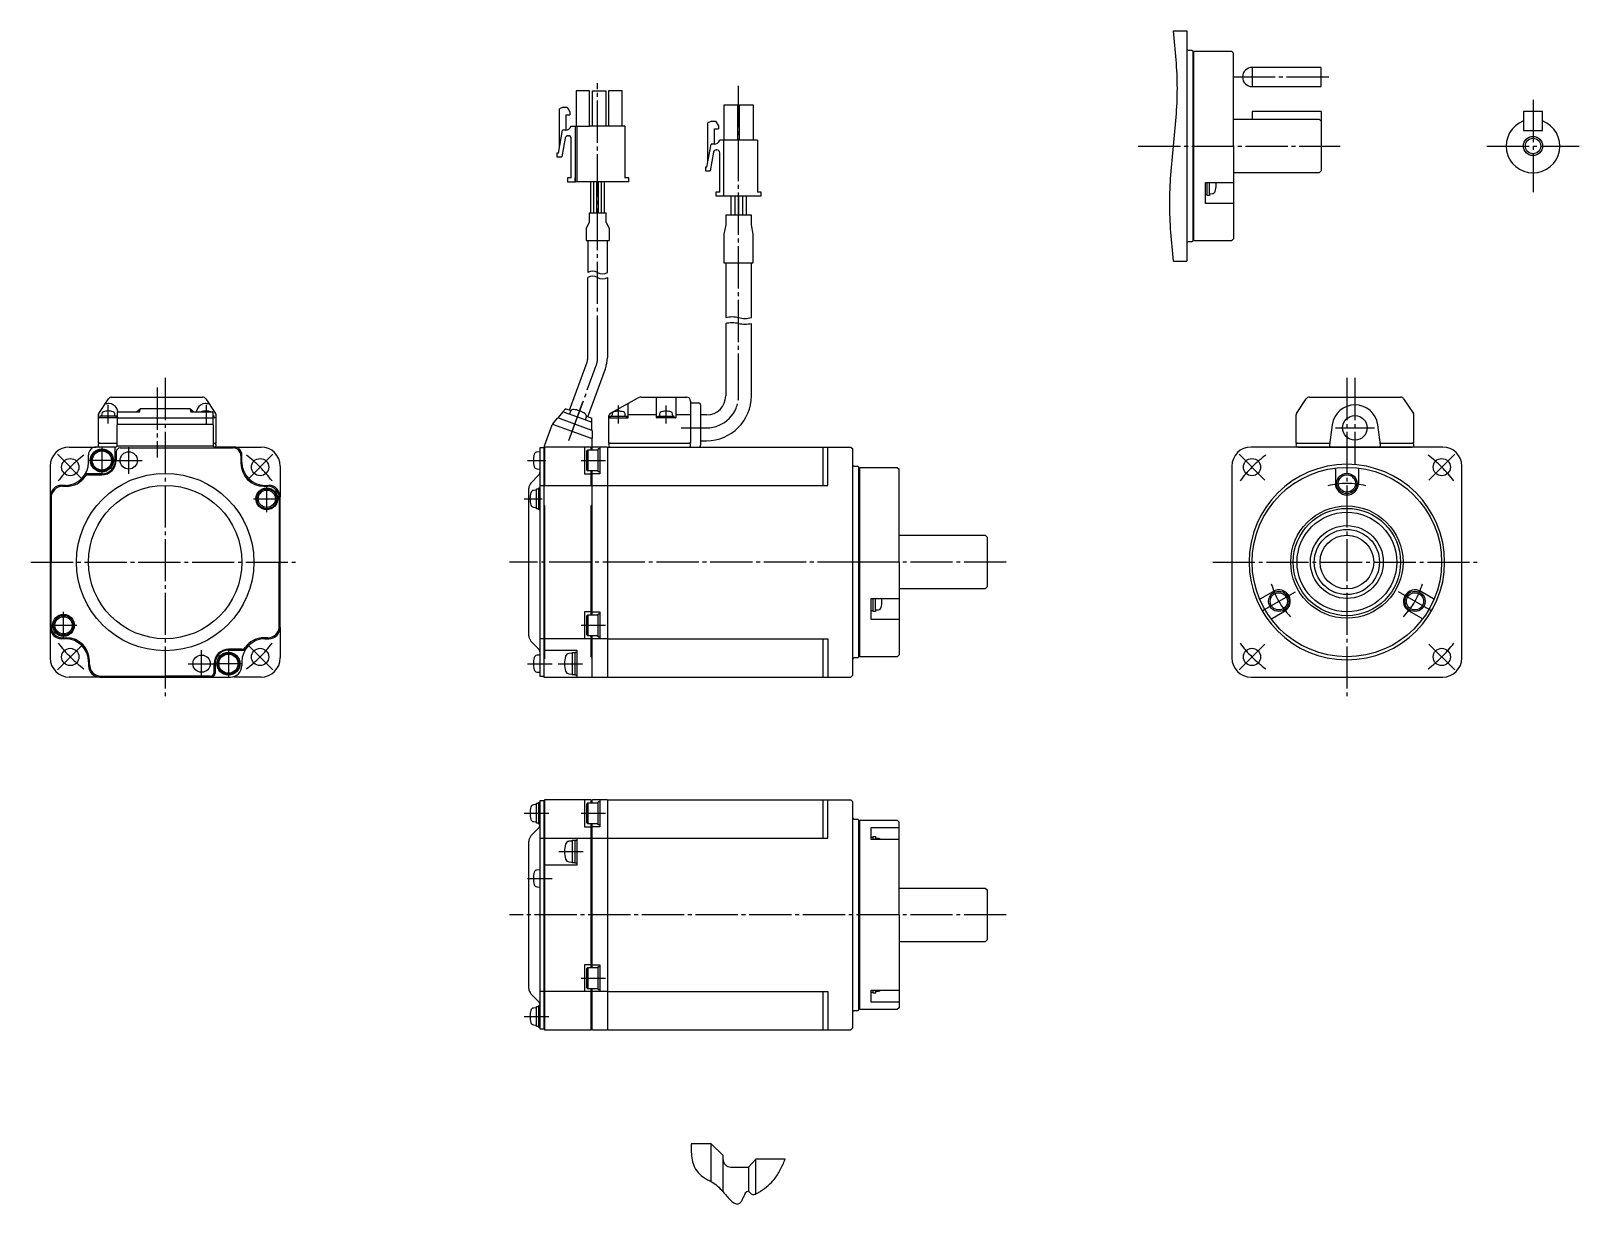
# Model space of a CAD drawing. Header units: millimetres. Extents: x -187 to 216, y -169 to 137.
import ezdxf

# ---------------------------------------------------------------- set-up
doc = ezdxf.new("R2010")
doc.units = ezdxf.units.MM
doc.linetypes.add('DASH_CENTER', pattern=[14, 11, -1, 1, -1])

msp = doc.modelspace()

# ---------------------------------------------------------------- linework, layer by layer
at = {"color": 7, "linetype": 'Continuous'}
for p, q in [((110.7, 137), (114.2, 137)), ((114.2, 137), (114.2, 77)), ((114.5, 132), (115.5, 132)), ((115.5, 132), (115.7, 131.8)), ((115.7, 131.8), (115.7, 82.2)), ((115.9, 130.9), (116, 130.9)), ((116, 131.6), (116.1, 131.7)), ((116, 82.4), (116, 131.6)), ((116.1, 131.7), (125.8, 131.7)), ((125.8, 131.7), (126.3, 131.2)), ((126.3, 107), (126.3, 131.2)), ((131.2, 127.5), (131.2, 122.5)), ((149.2, 127.5), (131.2, 127.5)), ((149.2, 122.5), (149.2, 127.5)), ((-45.11, 121.37), (-45.11, 112.17)), ((-41.61, 121.37), (-45.11, 121.37)), ((-41.61, 112.17), (-41.61, 121.37)), ((-40.86, 121.37), (-37.36, 121.37)), ((-40.86, 112.17), (-40.86, 121.37)), ((-37.36, 121.37), (-37.36, 112.17)), ((-33.11, 121.37), (-36.61, 121.37)), ((-36.61, 121.37), (-36.61, 112.17)), ((-33.11, 112.17), (-33.11, 121.37)), ((131.2, 122.5), (149.2, 122.5)), ((-48.44, 117.17), (-49.44, 116.67)), ((-48.44, 117.17), (-47.44, 117.17)), ((-47.44, 117.17), (-46.69, 115.92)), ((-6.51, 108.5), (-6.51, 117.7)), ((-6.51, 117.7), (-3.01, 117.7)), ((-3.01, 117.7), (-3.01, 108.5)), ((-2.46, 108.5), (-2.46, 117.7)), ((-2.46, 117.7), (1.04, 117.7)), ((1.04, 117.7), (1.04, 108.5)), ((-49.44, 106.54), (-49.44, 116.67)), ((-47.69, 115.17), (-46.69, 115.17)), ((-47.69, 111.17), (-47.69, 115.17)), ((-46.69, 115.92), (-46.69, 115.17)), ((-9.72, 113.5), (-10.72, 113)), ((-9.72, 113.5), (-8.72, 113.5)), ((-8.72, 113.5), (-7.97, 112.25)), ((126.3, 114), (148.7, 114)), ((149.2, 116), (131.2, 116)), ((131.2, 116), (131.2, 114)), ((148.7, 114), (149.2, 113.5)), ((149.2, 116), (149.2, 100.5)), ((206.95, 116), (201.95, 116)), ((201.95, 116), (201.95, 111)), ((206.95, 111), (206.95, 116)), ((-49.69, 105.17), (-48.6, 111.17)), ((-47.97, 109.05), (-48.86, 104.17)), ((-47.86, 111.17), (-48.6, 111.17)), ((-47.23, 109.67), (-47.11, 109.67)), ((-46.36, 112.17), (-42.86, 112.17)), ((-45.36, 112.17), (-45.36, 97.67)), ((-44.86, 97.67), (-44.86, 112.17)), ((-42.86, 112.17), (-41.61, 112.17)), ((-40.86, 112.17), (-41.61, 112.17)), ((-37.36, 112.17), (-40.86, 112.17)), ((-32.36, 112.17), (-37.36, 112.17)), ((-32.36, 112.17), (-32.36, 98.67)), ((-10.72, 102.88), (-10.72, 113)), ((-8.97, 111.5), (-7.97, 111.5)), ((-8.97, 107.5), (-8.97, 111.5)), ((-7.97, 112.25), (-7.97, 111.5)), ((201.95, 111), (206.95, 111)), ((-50.11, 105.17), (-50.11, 104.17)), ((-49.69, 105.17), (-50.11, 105.17)), ((-46.36, 98.67), (-46.36, 108.92)), ((-10.97, 101.5), (-9.88, 107.5)), ((-9.25, 105.38), (-10.13, 100.5)), ((-9.13, 107.5), (-9.88, 107.5)), ((-8.51, 106), (-8.38, 106)), ((2.17, 108.5), (-7.63, 108.5)), ((-7.63, 95), (-7.63, 105.25)), ((-6.63, 108.5), (-6.63, 94)), ((2.17, 108.5), (2.17, 95)), ((126.3, 107), (126.3, 82.8)), ((-50.11, 104.17), (-48.86, 104.17)), ((-11.38, 101.5), (-11.38, 100.5)), ((-10.97, 101.5), (-11.38, 101.5)), ((-46.36, 98.67), (-47.36, 98.67)), ((-47.36, 98.67), (-47.36, 97.67)), ((-47.36, 97.67), (-46.66, 97.67)), ((-46.66, 97.67), (-45.36, 97.67)), ((-45.36, 97.67), (-45.36, 98.67)), ((-31.36, 97.67), (-45.36, 97.67)), ((-45.36, 97.67), (-45.36, 97.67)), ((-41.23, 89.59), (-41.23, 97.67)), ((-40.48, 89.59), (-40.48, 97.67)), ((-39.73, 89.59), (-39.73, 97.67)), ((-39.23, 89.59), (-39.23, 97.67)), ((-38.48, 89.59), (-38.48, 97.67)), ((-37.73, 89.59), (-37.73, 97.67)), ((-31.36, 98.67), (-32.36, 98.67)), ((-31.36, 97.67), (-31.36, 98.67)), ((-11.38, 100.5), (-10.13, 100.5)), ((119, 97.46), (126.3, 97.46)), ((119, 92.04), (119, 97.46)), ((119.5, 94.1), (119.5, 97.46)), ((120.1, 94.5), (120.1, 97.46)), ((148.7, 100), (126.3, 100)), ((148.7, 100), (149.2, 100.5)), ((-8.63, 95), (-8.63, 94)), ((-7.63, 95), (-8.63, 95)), ((-8.63, 94), (3.17, 94)), ((-4.73, 94), (-4.73, 89)), ((-3.73, 94), (-3.73, 89)), ((-2.73, 94), (-2.73, 89)), ((-1.73, 94), (-1.73, 89)), ((-0.73, 94), (-0.73, 89)), ((3.17, 95), (2.17, 95)), ((3.17, 94), (3.17, 95)), ((119.5, 94.25), (119, 94.25)), ((119.5, 94.1), (119.5, 94.25)), ((120.1, 94.1), (119.5, 94.1)), ((120.1, 94.5), (120.88, 94.57)), ((120.1, 94.5), (120.1, 94.1)), ((-41.73, 89.59), (-41.73, 87.09)), ((-41.73, 89.59), (-37.23, 89.59)), ((-37.23, 87.09), (-37.23, 89.59)), ((0.62, 89), (-6.08, 89)), ((-6.08, 89), (-6.08, 86.43)), ((0.62, 86.43), (0.62, 89)), ((126.3, 92.04), (119, 92.04)), ((-41.73, 87.09), (-42.48, 85.59)), ((-42.48, 85.59), (-42.48, 82.34)), ((-37.23, 87.09), (-36.48, 85.59)), ((-36.48, 85.59), (-36.48, 82.34)), ((-6.08, 86.43), (-6.53, 84)), ((1.07, 84), (0.62, 86.43)), ((-42.48, 82.34), (-36.48, 82.34)), ((-42.03, 82.34), (-42.03, 73.99)), ((-36.93, 73.99), (-36.93, 82.34)), ((-6.53, 84), (-6.53, 76.5)), ((1.07, 76.5), (1.07, 84)), ((115.5, 82), (114.5, 82)), ((115.7, 82.2), (115.5, 82)), ((115.9, 83.1), (116, 83.1)), ((116.1, 82.3), (116, 82.4)), ((125.8, 82.3), (116.1, 82.3)), ((126.3, 82.8), (125.8, 82.3)), ((110.7, 77), (114.2, 77)), ((-42.03, 51.83), (-42.03, 72.71)), ((-36.93, 72.71), (-36.93, 51.83)), ((-6.53, 76.5), (1.07, 76.5)), ((-6.08, 76.5), (-6.08, 62.25)), ((0.62, 62.25), (0.62, 76.5)), ((-6.08, 60.75), (-6.08, 41.85)), ((0.62, 41.85), (0.62, 60.75)), ((-46.79, 38.15), (-42.24, 50.65)), ((-42, 36.41), (-37.45, 48.9)), ((-169.59, 37.25), (-167.06, 41.05)), ((-166.22, 41.5), (-164.61, 41.5)), ((-164.61, 41.5), (-154.36, 41.5)), ((-154.36, 41.5), (-144.11, 41.5)), ((-144.11, 41.5), (-142.49, 41.5)), ((-141.66, 41.05), (-139.13, 37.25)), ((-36.12, 37.29), (-29.09, 41.24)), ((-28.11, 41.5), (-16.23, 41.5)), ((-24.13, 36.2), (-24.13, 41.5)), ((-19.13, 41.5), (-19.13, 36.2)), ((-15.23, 40.5), (-15.23, 29.5)), ((142.78, 37.25), (145.32, 41.05)), ((146.15, 41.5), (169.88, 41.5)), ((170.71, 41.05), (173.25, 37.25)), ((-169.76, 36.7), (-169.76, 36.1)), ((-169.26, 36.6), (-167.11, 36.6)), ((-169.26, 36.6), (-169.26, 36.1)), ((-168.81, 37.19), (-168.86, 36.6)), ((-167.85, 39.87), (-167.11, 39.87)), ((-167.11, 36.6), (-164.96, 36.6)), ((-165.36, 36.6), (-165.41, 37.19)), ((-164.96, 36.1), (-164.96, 36.6)), ((-164.76, 37.51), (-164.76, 36.09)), ((-164.56, 37.71), (-158.93, 37.71)), ((-159.72, 37.71), (-158.72, 38.53)), ((-158.93, 37.71), (-158.72, 38.53)), ((-158.72, 38.53), (-145.8, 38.53)), ((-145.8, 38.53), (-144.8, 37.71)), ((-145.8, 38.53), (-145.59, 37.71)), ((-145.59, 37.71), (-139.96, 37.71)), ((-141.61, 39.87), (-140.87, 39.87)), ((-139.76, 36.09), (-139.76, 37.51)), ((-139.76, 36.6), (-139.46, 36.6)), ((-139.46, 36.1), (-139.46, 36.6)), ((-138.96, 36.1), (-138.96, 36.7)), ((-48.55, 37.66), (-49.79, 36.19)), ((-47.87, 38.47), (-48.55, 37.66)), ((-48.44, 37.69), (-44.73, 36.34)), ((-47.76, 38.5), (-46.39, 38.01)), ((-46.52, 37.82), (-46.85, 37.11)), ((-44.73, 36.34), (-41.03, 34.99)), ((-42.39, 36.55), (-41.03, 36.06)), ((-36.63, 36.42), (-36.63, 29.5)), ((-36.18, 36.1), (-36.18, 36.55)), ((-36.18, 36.55), (-31.88, 36.55)), ((-35.73, 37.14), (-35.78, 36.55)), ((-32.28, 36.55), (-32.34, 37.14)), ((-31.88, 36.1), (-31.88, 36.55)), ((-31.53, 36.2), (-31.53, 39.87)), ((-31.53, 37), (-24.13, 37)), ((-23.78, 36.55), (-19.48, 36.55)), ((-23.78, 36.1), (-23.78, 36.55)), ((-23.33, 37.14), (-23.38, 36.55)), ((-19.88, 36.55), (-19.94, 37.14)), ((-19.48, 36.1), (-19.48, 36.55)), ((-19.13, 37), (-15.23, 37)), ((-15.13, 40), (-13.13, 40)), ((-12.63, 39.5), (-12.63, 29)), ((-11.08, 36.85), (-12.63, 36.85)), ((142.61, 36.7), (142.61, 29.6)), ((173.41, 29.6), (173.41, 36.7)), ((-169.76, 36.1), (-169.76, 29.6)), ((-164.76, 36.1), (-169.66, 36.1)), ((-164.76, 36.09), (-139.76, 36.09)), ((-164.76, 35.89), (-164.76, 34.46)), ((-164.76, 34.46), (-139.76, 34.46)), ((-164.76, 29), (-164.76, 34.26)), ((-139.06, 36.1), (-139.76, 36.1)), ((-139.76, 34.46), (-139.76, 35.89)), ((-139.76, 34.26), (-139.76, 29)), ((-138.96, 29.6), (-138.96, 36.1)), ((-53.33, 28.79), (-51.34, 34.27)), ((-51.18, 34.57), (-49.95, 36.04)), ((-41.07, 30.75), (-51.14, 34.41)), ((-41, 32.85), (-49.84, 36.07)), ((-42.62, 35.57), (-42.42, 36.33)), ((-40.96, 34.9), (-40.96, 35.96)), ((-40.96, 32.98), (-40.96, 34.9)), ((-40.93, 32.76), (-40.93, 30.84)), ((-36.63, 36.1), (-31.63, 36.1)), ((-19.23, 36.1), (-24.03, 36.1)), ((152.07, 34.32), (151.34, 29.07)), ((164.68, 29.07), (163.96, 34.32)), ((-177.26, 28.5), (-170.26, 28.5)), ((-165.26, 28.5), (-170.26, 28.5)), ((-169.66, 29.5), (-164.76, 29.5)), ((-165.26, 25), (-165.26, 28.5)), ((-164.8, 28.79), (-139.71, 28.79)), ((-139.76, 29.5), (-139.06, 29.5)), ((-134.26, 28.5), (-139.26, 28.5)), ((-134.26, 28.5), (-127.26, 28.5)), ((-53.33, 28.5), (-53.33, 28.79)), ((-53.33, 28.5), (-53.33, 18.5)), ((-41.13, 28.5), (-53.33, 28.5)), ((-42.93, 28.5), (-42.93, 21.5)), ((-41.13, 27.75), (-41.13, 28.5)), ((-41.13, 28.5), (-40.93, 28.5)), ((-40.93, 28.5), (-40.93, 30.56)), ((-40.93, 28.5), (-40.93, 28.4)), ((-40.83, 28.5), (-40.93, 28.4)), ((-40.93, 27.75), (-40.93, 28.4)), ((-37.03, 28.5), (-40.83, 28.5)), ((-38.93, 28.5), (-38.93, 21.5)), ((-36.93, 28.4), (-37.03, 28.5)), ((-36.93, 28.4), (-36.83, 28.5)), ((-36.93, 28.4), (-36.93, -31.4)), ((-36.83, 28.5), (26.57, 28.5)), ((-36.63, 29.5), (-15.23, 29.5)), ((-12.63, 30.15), (-11.08, 30.15)), ((19.37, 18.5), (19.37, 28.5)), ((20.57, 18.5), (20.57, 28.5)), ((26.57, 28.5), (27.07, 28)), ((155.91, 28.5), (130.91, 28.5)), ((142.71, 29.5), (151.4, 29.5)), ((143.11, 28.5), (158.01, 28.5)), ((180.91, 28.5), (155.91, 28.5)), ((158.01, 28.5), (172.91, 28.5)), ((164.62, 29.5), (173.31, 29.5)), ((-172.26, 24.5), (-172.26, 26.5)), ((-165.01, 27.25), (-165.01, 25.05)), ((-164.01, 28.25), (-152.26, 28.25)), ((-152.26, 28.25), (-134.51, 28.25)), ((-132.51, 26.25), (-132.51, 24.25)), ((-132.26, 24.5), (-132.26, 26.5)), ((-54.53, 27.25), (-55.32, 27.18)), ((-54.53, 28.25), (-54.53, -31.25)), ((-53.53, 28.25), (-54.53, 28.25)), ((-53.53, 28.25), (-53.53, -31.5)), ((-53.33, 28.25), (-53.53, 28.25)), ((-42.06, 27.75), (-42.31, 27.5)), ((-42.31, 22.5), (-42.31, 27.5)), ((-42.06, 27.75), (-42.06, 22.25)), ((-42.06, 27.75), (-39.31, 27.75)), ((-39.31, 22), (-39.31, 28)), ((-38.93, 28), (-39.31, 28)), ((27.07, -31), (27.07, 28)), ((-182.26, 23.5), (-182.26, 15.5)), ((-168.76, 21.5), (-172.51, 21.5)), ((-172.26, 21.25), (-168.81, 21.25)), ((-122.26, 23.5), (-122.26, 15.5)), ((-56.87, 19.09), (-54.82, 21.21)), ((-55.32, 22.82), (-54.53, 22.75)), ((-42.93, 21.5), (-41.13, 21.5)), ((-42.31, 22.5), (-42.06, 22.25)), ((-39.31, 22.25), (-42.06, 22.25)), ((-41.13, 18.5), (-41.13, 22.25)), ((-40.93, -15.25), (-40.93, 22.25)), ((-38.93, 21.5), (-40.93, 21.5)), ((-38.93, 22), (-39.31, 22)), ((27.37, 23.5), (28.37, 23.5)), ((28.37, 23.5), (28.57, 23.3)), ((28.57, 23.3), (28.57, -26.3)), ((28.77, 22.4), (28.87, 22.4)), ((28.87, 23.1), (28.97, 23.2)), ((28.87, -26.1), (28.87, 23.1)), ((28.97, 23.2), (38.67, 23.2)), ((38.67, 23.2), (39.17, 22.7)), ((39.17, -1.5), (39.17, 22.7)), ((125.91, 23.5), (125.91, -26.5)), ((152.91, 22.65), (152.91, 19)), ((158.91, 22.65), (158.91, 19)), ((185.91, -26.5), (185.91, 23.5)), ((-178.26, 18.5), (-179.26, 18.5)), ((-179.01, 18.25), (-178.01, 18.25)), ((-126.51, 18.25), (-125.51, 18.25)), ((-126.26, 18.5), (-125.26, 18.5)), ((-57.43, -20.7), (-57.43, 17.7)), ((-55.43, 17.25), (-56.22, 17.18)), ((-55.43, 12.4), (-55.43, 17.6)), ((-55.43, 17.6), (-54.83, 17.6)), ((-54.83, 12.15), (-54.83, 17.85)), ((-54.83, 17.85), (-54.53, 17.85)), ((-54.53, 18.5), (-53.53, 18.5)), ((-53.53, 18.5), (-40.93, 18.5)), ((-40.93, 18.5), (-36.93, 18.5)), ((-36.93, 18.5), (20.57, 18.5)), ((-182.26, 15.5), (-182.26, -18.5)), ((-182.01, 15.25), (-182.01, -1.5)), ((-122.51, 15.25), (-122.51, -1.5)), ((-122.26, -18.5), (-122.26, 15.5)), ((-56.22, 12.82), (-55.43, 12.75)), ((-54.83, 12.4), (-55.43, 12.4)), ((-54.53, 12.15), (-54.83, 12.15)), ((-53.53, 13.25), (-53.33, 13.25)), ((-53.33, 13.25), (-53.33, -26.75)), ((-41.13, 13.25), (-40.93, 13.25)), ((-41.13, -15.25), (-41.13, 13.25)), ((39.17, 5.5), (61.57, 5.5)), ((61.57, 5.5), (62.07, 5)), ((62.07, 5), (62.07, -8)), ((-182.01, -18.5), (-182.01, -1.5)), ((-122.51, -18.25), (-122.51, -1.5)), ((39.17, -1.5), (39.17, -25.7)), ((62.07, -8), (61.57, -8.5)), ((31.87, -16.46), (31.87, -11.04)), ((31.87, -11.04), (39.17, -11.04)), ((32.37, -14.4), (32.37, -11.04)), ((32.97, -14), (32.97, -11.04)), ((61.57, -8.5), (39.17, -8.5)), ((133.5, -10.98), (136.66, -9.15)), ((178.33, -10.98), (175.17, -9.15)), ((-42.93, -14.5), (-42.93, -21.5)), ((-41.13, -14.5), (-42.93, -14.5)), ((-42.06, -15.25), (-42.31, -15.5)), ((-42.31, -20.5), (-42.31, -15.5)), ((-42.06, -15.25), (-42.06, -20.75)), ((-42.06, -15.25), (-39.31, -15.25)), ((-40.93, -14.5), (-38.93, -14.5)), ((-39.31, -21), (-39.31, -15)), ((-39.31, -15), (-38.93, -15)), ((-38.93, -14.5), (-38.93, -21.5)), ((32.37, -14.25), (31.87, -14.25)), ((32.37, -14.4), (32.37, -14.25)), ((32.97, -14.4), (32.37, -14.4)), ((32.97, -14), (33.75, -13.93)), ((32.97, -14), (32.97, -14.4)), ((136.5, -16.17), (139.66, -14.35)), ((175.33, -16.17), (172.17, -14.35)), ((-182.26, -18.5), (-182.26, -26.5)), ((-122.26, -18.5), (-122.26, -26.5)), ((39.17, -16.46), (31.87, -16.46)), ((-178.26, -21.5), (-179.26, -21.5)), ((-179.01, -21.25), (-178.01, -21.25)), ((-125.51, -21.25), (-126.51, -21.25)), ((-126.26, -21.5), (-125.26, -21.5)), ((-54.82, -24.21), (-56.87, -22.09)), ((-53.53, -21.5), (-54.53, -21.5)), ((-41.13, -21.5), (-53.33, -21.5)), ((-42.31, -20.5), (-42.06, -20.75)), ((-39.31, -20.75), (-42.06, -20.75)), ((-41.13, -26.25), (-41.13, -20.75)), ((-40.93, -31.5), (-40.93, -20.75)), ((-36.93, -21.5), (-40.93, -21.5)), ((-39.31, -21), (-38.93, -21)), ((-36.93, -21.5), (20.57, -21.5)), ((19.37, -31.5), (19.37, -21.5)), ((20.57, -21.5), (20.57, -31.5)), ((-172.26, -27.5), (-172.26, -28.5)), ((-172.01, -28.25), (-172.01, -27.25)), ((-139.51, -30.25), (-139.51, -28.05)), ((-139.26, -28), (-139.26, -30.5)), ((-135.76, -24.5), (-132, -24.5)), ((-132.25, -24.25), (-135.71, -24.25)), ((-132.26, -27.5), (-132.26, -28.5)), ((-54.53, -25.75), (-55.32, -25.82)), ((-53.53, -26.75), (-53.33, -26.75)), ((-53.33, -24.5), (-44.93, -24.5)), ((-46.13, -25.25), (-46.98, -25.32)), ((-46.13, -25.05), (-45.43, -25.05)), ((-46.13, -25.05), (-46.13, -30.95)), ((-45.43, -25), (-45.43, -31)), ((-45.43, -25), (-44.93, -25)), ((-44.93, -24.5), (-44.93, -31.5)), ((-41.13, -26.25), (-40.93, -26.25)), ((28.37, -26.5), (27.37, -26.5)), ((28.57, -26.3), (28.37, -26.5)), ((28.77, -25.4), (28.87, -25.4)), ((28.97, -26.2), (28.87, -26.1)), ((38.67, -26.2), (28.97, -26.2)), ((39.17, -25.7), (38.67, -26.2)), ((-169.26, -31.5), (-177.26, -31.5)), ((-169.26, -31.5), (-135.26, -31.5)), ((-169.01, -31.25), (-152.26, -31.25)), ((-140.51, -31.25), (-152.26, -31.25)), ((-127.26, -31.5), (-134.26, -31.5)), ((-55.32, -30.18), (-54.53, -30.25)), ((-54.53, -31.25), (-53.53, -31.25)), ((-53.53, -31.5), (-44.93, -31.5)), ((-46.98, -30.68), (-46.13, -30.75)), ((-45.43, -30.95), (-46.13, -30.95)), ((-44.93, -31), (-45.43, -31)), ((-44.93, -31.5), (-40.93, -31.5)), ((-40.93, -31.4), (-40.83, -31.5)), ((-40.83, -31.5), (-37.03, -31.5)), ((-37.03, -31.5), (-36.93, -31.4)), ((-36.93, -31.4), (-36.83, -31.5)), ((-36.83, -31.5), (26.57, -31.5)), ((26.57, -31.5), (27.07, -31)), ((130.91, -31.5), (155.91, -31.5)), ((155.91, -31.5), (180.91, -31.5)), ((-55.43, -64.41), (-54.83, -64.41)), ((-55.43, -69.61), (-55.43, -64.41)), ((-54.83, -64.16), (-54.53, -64.16)), ((-54.83, -69.86), (-54.83, -64.16)), ((-53.53, -63.76), (-54.53, -63.76)), ((-54.53, -63.76), (-54.53, -123.26)), ((-53.33, -63.76), (-53.53, -63.76)), ((-53.53, -63.76), (-53.53, -123.26)), ((-53.33, -63.51), (-53.33, -123.51)), ((-44.93, -63.51), (-53.33, -63.51)), ((-41.13, -63.51), (-44.93, -63.51)), ((-42.93, -63.51), (-42.93, -70.51)), ((-42.06, -64.26), (-42.31, -64.51)), ((-42.31, -69.51), (-42.31, -64.51)), ((-42.06, -64.26), (-39.31, -64.26)), ((-42.06, -64.26), (-42.06, -69.76)), ((-41.13, -63.51), (-41.13, -63.76)), ((-41.13, -64.26), (-41.13, -63.76)), ((-41.13, -63.76), (-40.93, -63.76)), ((-40.83, -63.51), (-40.93, -63.61)), ((-40.93, -64.26), (-40.93, -63.61)), ((-37.03, -63.51), (-40.83, -63.51)), ((-38.93, -64.01), (-39.31, -64.01)), ((-39.31, -70.01), (-39.31, -64.01)), ((-38.93, -63.51), (-38.93, -70.51)), ((-36.93, -63.61), (-37.03, -63.51)), ((-36.93, -63.61), (-36.83, -63.51)), ((-36.93, -63.61), (-36.93, -123.41)), ((-36.83, -63.51), (26.57, -63.51)), ((19.37, -73.51), (19.37, -63.51)), ((20.57, -73.51), (20.57, -63.51)), ((26.57, -63.51), (27.07, -64.01)), ((27.07, -123.01), (27.07, -64.01)), ((-55.43, -64.76), (-56.22, -64.83)), ((27.37, -68.51), (28.37, -68.51)), ((28.37, -68.51), (28.57, -68.71)), ((-56.87, -72.92), (-54.81, -70.79)), ((-56.22, -69.19), (-55.43, -69.26)), ((-54.83, -69.61), (-55.43, -69.61)), ((-54.53, -69.86), (-54.83, -69.86)), ((-42.93, -70.51), (-41.13, -70.51)), ((-42.31, -69.51), (-42.06, -69.76)), ((-39.31, -69.76), (-42.06, -69.76)), ((-41.13, -107.26), (-41.13, -69.76)), ((-40.93, -107.26), (-40.93, -69.76)), ((-38.93, -70.51), (-40.93, -70.51)), ((-38.93, -70.01), (-39.31, -70.01)), ((28.57, -68.71), (28.57, -118.31)), ((28.77, -69.61), (28.87, -69.61)), ((28.87, -68.91), (28.97, -68.81)), ((28.87, -118.11), (28.87, -68.91)), ((28.97, -68.81), (38.67, -68.81)), ((31.87, -70.72), (39.17, -70.72)), ((31.87, -73.86), (31.87, -70.72)), ((38.67, -68.81), (39.17, -69.31)), ((39.17, -93.51), (39.17, -69.31)), ((-57.43, -112.7), (-57.43, -74.31)), ((-54.53, -73.51), (-53.53, -73.51)), ((-53.33, -73.51), (-41.13, -73.51)), ((-46.13, -74.26), (-46.98, -74.33)), ((-46.13, -74.06), (-46.13, -79.96)), ((-46.13, -74.06), (-45.43, -74.06)), ((-45.43, -74.01), (-44.93, -74.01)), ((-45.43, -74.01), (-45.43, -80.01)), ((-44.93, -73.51), (-44.93, -80.51)), ((-40.93, -73.51), (-36.93, -73.51)), ((-36.93, -73.51), (20.57, -73.51)), ((31.87, -73.25), (32.37, -73.25)), ((39.17, -73.86), (31.87, -73.86)), ((32.37, -73.25), (32.37, -73.1)), ((32.37, -73.86), (32.37, -73.1)), ((32.37, -73.1), (32.97, -73.1)), ((32.97, -73.1), (32.97, -73.5)), ((33.75, -73.57), (32.97, -73.5)), ((32.97, -73.86), (32.97, -73.5)), ((-44.93, -80.51), (-53.33, -80.51)), ((-46.98, -79.68), (-46.13, -79.76)), ((-45.43, -79.96), (-46.13, -79.96)), ((-44.93, -80.01), (-45.43, -80.01)), ((-54.53, -81.76), (-55.32, -81.83)), ((-55.32, -86.19), (-54.53, -86.26)), ((39.17, -86.51), (61.57, -86.51)), ((61.57, -86.51), (62.07, -87.01)), ((62.07, -87.01), (62.07, -100.01)), ((39.17, -93.51), (39.17, -117.71)), ((61.57, -100.51), (39.17, -100.51)), ((62.07, -100.01), (61.57, -100.51)), ((-41.13, -106.51), (-42.93, -106.51)), ((-42.93, -106.51), (-42.93, -113.51)), ((-42.06, -107.26), (-42.31, -107.51)), ((-42.31, -112.51), (-42.31, -107.51)), ((-42.06, -107.26), (-39.31, -107.26)), ((-42.06, -107.26), (-42.06, -112.76)), ((-40.93, -106.51), (-38.93, -106.51)), ((-39.31, -107.01), (-38.93, -107.01)), ((-39.31, -113.01), (-39.31, -107.01)), ((-38.93, -106.51), (-38.93, -113.51)), ((-42.31, -112.51), (-42.06, -112.76)), ((-39.31, -112.76), (-42.06, -112.76)), ((-41.13, -123.51), (-41.13, -112.76)), ((-40.93, -123.41), (-40.93, -112.76)), ((-39.31, -113.01), (-38.93, -113.01)), ((-54.81, -116.22), (-56.87, -114.09)), ((-53.53, -113.51), (-54.53, -113.51)), ((-41.13, -113.51), (-53.33, -113.51)), ((-36.93, -113.51), (-40.93, -113.51)), ((-36.93, -113.51), (20.57, -113.51)), ((19.37, -123.51), (19.37, -113.51)), ((20.57, -113.51), (20.57, -123.51)), ((31.87, -113.15), (39.17, -113.15)), ((31.87, -116.3), (31.87, -113.15)), ((32.37, -113.76), (31.87, -113.76)), ((39.17, -116.3), (31.87, -116.3)), ((32.37, -113.91), (32.37, -113.15)), ((32.37, -113.91), (32.37, -113.76)), ((32.97, -113.91), (32.37, -113.91)), ((32.97, -113.51), (32.97, -113.15)), ((32.97, -113.51), (33.75, -113.44)), ((32.97, -113.51), (32.97, -113.91)), ((-55.43, -117.76), (-56.22, -117.83)), ((-55.43, -122.61), (-55.43, -117.41)), ((-55.43, -117.41), (-54.83, -117.41)), ((-54.83, -122.86), (-54.83, -117.16)), ((-54.83, -117.16), (-54.53, -117.16)), ((28.37, -118.51), (27.37, -118.51)), ((28.57, -118.31), (28.37, -118.51)), ((28.77, -117.41), (28.87, -117.41)), ((28.97, -118.21), (28.87, -118.11)), ((38.67, -118.21), (28.97, -118.21)), ((39.17, -117.71), (38.67, -118.21)), ((-56.22, -122.19), (-55.43, -122.26)), ((-54.83, -122.61), (-55.43, -122.61)), ((-54.53, -122.86), (-54.83, -122.86)), ((-54.53, -123.26), (-53.53, -123.26)), ((-53.53, -123.26), (-53.33, -123.26)), ((-53.33, -123.51), (-41.13, -123.51)), ((-40.93, -123.51), (-41.13, -123.51)), ((-40.93, -123.41), (-40.93, -123.51)), ((-40.93, -123.41), (-40.83, -123.51)), ((-40.83, -123.51), (-37.03, -123.51)), ((-37.03, -123.51), (-36.93, -123.41)), ((-36.93, -123.41), (-36.83, -123.51)), ((-36.83, -123.51), (26.57, -123.51)), ((26.57, -123.51), (27.07, -123.01)), ((-9.88, -153.22), (-15.05, -153.22)), ((-9.88, -163.02), (-9.88, -153.22)), ((-9.88, -153.22), (-6.76, -156.22)), ((-6.76, -165.76), (-6.76, -156.22)), ((-0.11, -159.29), (1.75, -157.26)), ((1.75, -166.3), (1.75, -157.26)), ((9.42, -157.26), (1.75, -157.26)), ((-4.76, -159.29), (-0.11, -159.29)), ((-0.11, -159.29), (-0.11, -165.61))]:
    msp.add_line(p, q, dxfattribs=at)
at = {"color": 1, "linetype": 'DASH_CENTER'}
for p, q in [((-39.48, 51.83), (-39.48, 123.42)), ((-2.73, 41.85), (-2.73, 122.7)), ((126.2, 125), (151.7, 125)), ((204.45, 119), (204.45, 95)), ((101.5, 107), (154.2, 107)), ((192.45, 107), (216.45, 107)), ((-46.96, 30.23), (-39.84, 49.77)), ((-152.26, 46.5), (-152.26, -36.5)), ((155.91, 46.5), (155.91, -36.5)), ((158.01, 46.5), (158.01, 23.91)), ((-154.36, 44), (-154.36, 25.75)), ((-167.11, 34.6), (-167.11, 39.4)), ((-141.61, 39.4), (-141.61, 34.6)), ((-46.96, 30.23), (-43.3, 40.29)), ((-34.03, 34.6), (-34.03, 39.35)), ((-21.63, 34.6), (-21.63, 39.35)), ((-17.73, 33.5), (-11.08, 33.5)), ((152.91, 33.5), (163.11, 33.5)), ((-168.76, 28.6), (-168.76, 21.4)), ((-161.76, 21.5), (-161.76, 28.5)), ((-180.37, 26.61), (-173.65, 19.89)), ((-165.16, 25), (-172.36, 25)), ((-165.26, 25), (-158.26, 25)), ((-124.15, 26.61), (-130.87, 19.89)), ((-57.73, 25), (-53.03, 25)), ((-43.81, 25), (-37.43, 25)), ((134.52, 19.89), (127.81, 26.61)), ((184.02, 26.61), (177.3, 19.89)), ((-125.76, 11.5), (-125.76, 18.5)), ((-129.26, 15), (-122.26, 15)), ((-58.63, 15), (-53.93, 15)), ((-187.26, -1.5), (-117.26, -1.5)), ((28.87, -1.5), (-62.43, -1.5)), ((67.07, -1.5), (28.87, -1.5)), ((120.91, -1.5), (162.91, -1.5)), ((162.91, -1.5), (190.91, -1.5)), ((133.83, -14.25), (142.49, -9.25)), ((178, -14.25), (169.34, -9.25)), ((-178.76, -21.5), (-178.76, -14.5)), ((-182.26, -18), (-175.26, -18)), ((-43.81, -18), (-37.43, -18)), ((-173.65, -22.89), (-180.37, -29.61)), ((-130.87, -22.89), (-124.15, -29.61)), ((134.52, -22.89), (127.81, -29.61)), ((184.02, -29.61), (177.3, -22.89)), ((-146.26, -28), (-139.26, -28)), ((-142.76, -31.5), (-142.76, -24.5)), ((-132.16, -28), (-139.36, -28)), ((-135.76, -24.4), (-135.76, -31.6)), ((-57.73, -28), (-51.35, -28)), ((-49.81, -28), (-43.43, -28)), ((-58.63, -67.01), (-52.25, -67.01)), ((-43.81, -67.01), (-37.43, -67.01)), ((-49.63, -77.01), (-43.25, -77.01)), ((-57.73, -84.01), (-51.35, -84.01)), ((67.07, -93.51), (-62.43, -93.51)), ((-43.81, -110.01), (-37.43, -110.01)), ((-58.63, -120.01), (-52.25, -120.01))]:
    msp.add_line(p, q, dxfattribs=at)
at = {"color": 2, "linetype": 'Continuous'}
msp.add_circle((204.45, 107), 2.5, dxfattribs=at)
at = {"color": 7, "linetype": 'Continuous'}
for centre, radius in [((204.45, 107), 2), ((158.01, 33.5), 3.2), ((-177.01, 23.25), 2.25), ((-168.76, 25), 3), ((-168.76, 25), 2.75), ((-168.76, 25), 2.5), ((-161.76, 25), 2.25), ((-127.51, 23.25), 2.25), ((131.16, 23.25), 2.25), ((180.66, 23.25), 2.25), ((-152.26, -1.5), 23.13), ((155.91, -1.5), 24.7), ((155.91, 19), 2.65), ((155.91, 19), 2.25), ((-152.26, -1.5), 20), ((-125.76, 15), 2.85), ((-125.76, 15), 2.6), ((-125.76, 15), 2.25), ((155.91, -1.5), 14.64), ((155.91, -1.5), 14), ((155.91, -1.5), 13), ((155.91, -1.5), 9.5), ((155.91, -1.5), 8.5), ((155.91, -1.5), 7), ((138.16, -11.75), 2.65), ((138.16, -11.75), 2.25), ((173.67, -11.75), 2.65), ((173.67, -11.75), 2.25), ((-178.76, -18), 2.85), ((-178.76, -18), 2.6), ((-178.76, -18), 2.25), ((-177.01, -26.25), 2.25), ((-127.51, -26.25), 2.25), ((131.16, -26.25), 2.25), ((180.66, -26.25), 2.25), ((-142.76, -28), 2.25), ((-135.76, -28), 3), ((-135.76, -28), 2.75), ((-135.76, -28), 2.5)]:
    msp.add_circle(centre, radius, dxfattribs=at)
for centre, radius, start, end in [((114.5, 132.3), 0.3, 180, 270), ((115.9, 131.1), 0.2, 180, 270), ((131.2, 125), 2.5, 90, 180), ((131.2, 125), 2.5, 180, 270), ((204.45, 107), 7, 110.9248, 270), ((204.45, 107), 7, 270, 69.0752), ((-47.23, 108.92), 0.75, 90, 169.6952), ((-47.81, 112.72), 1.55, 268.1333, 339.2468), ((-47.11, 108.92), 0.75, 0, 90), ((-8.51, 105.25), 0.75, 90, 169.6952), ((-9.08, 109.05), 1.55, 268.1333, 339.2468), ((-8.38, 105.25), 0.75, 0, 90), ((115.8, 96.75), 6, 0, 6.7695), ((120.81, 95.37), 0.8, 275, 344.5573), ((115.8, 96.75), 6, 344.5573, 0), ((114.5, 81.7), 0.3, 90, 180), ((115.9, 82.9), 0.2, 90, 180), ((-45.48, 51.83), 3.45, 340, 0), ((-45.48, 51.83), 8.55, 340, 360), ((-166.22, 40.5), 1, 90, 146.3099), ((-142.49, 40.5), 1, 33.6901, 90), ((-28.11, 39.5), 2, 90, 119.3578), ((-16.23, 40.5), 1, 0, 90), ((-11.08, 41.85), 11.7, 270, 0), ((-11.08, 41.85), 5, 270, 0), ((146.15, 40.5), 1, 90, 146.3099), ((169.88, 40.5), 1, 33.6901, 90), ((-168.76, 36.7), 1, 146.3099, 180), ((-168.21, 37.14), 0.6, 106.3877, 175), ((-167.11, 33.4), 4.5, 90, 106.3877), ((-167.11, 37.37), 2.5, 84.2608, 90), ((-167.11, 33.4), 4.5, 73.6123, 90), ((-167.11, 37.37), 2.5, 27.6248, 84.2608), ((-166.01, 37.14), 0.6, 5, 73.6123), ((-167.11, 37.37), 2.5, 7.6193, 27.6248), ((-164.56, 37.51), 0.2, 90, 180), ((-141.61, 37.37), 2.5, 152.3752, 172.0699), ((-141.61, 37.37), 2.5, 95.7392, 152.3752), ((-141.61, 33.4), 4.5, 90, 106.546), ((-141.61, 37.37), 2.5, 90, 95.7392), ((-141.61, 33.4), 4.5, 73.6123, 90), ((-139.96, 37.51), 0.2, 0, 90), ((-139.96, 36.7), 1, 0, 33.6901), ((-48.48, 37.6), 0.1, 70, 139.8637), ((-47.79, 38.41), 0.1, 70, 139.8637), ((-45.79, 37.48), 0.8, 85.4427, 155), ((-46.21, 32.3), 6, 70, 85.4427), ((-46.21, 32.3), 6, 54.5573, 70), ((-43.19, 36.54), 0.8, 345, 54.5573), ((-35.63, 36.42), 1, 119.3578, 180), ((-35.13, 37.09), 0.6, 106.3877, 175), ((-34.03, 33.35), 4.5, 90, 106.3877), ((-34.03, 33.35), 4.5, 73.6123, 90), ((-32.93, 37.09), 0.6, 5, 73.6123), ((-22.73, 37.09), 0.6, 106.3877, 175), ((-21.63, 33.35), 4.5, 90, 106.3877), ((-21.63, 33.35), 4.5, 73.6123, 90), ((-20.53, 37.09), 0.6, 5, 73.6123), ((-15.13, 39.9), 0.1, 90, 180), ((-13.13, 39.5), 0.5, 0, 90), ((143.61, 36.7), 1, 146.3099, 180), ((158.01, 33.5), 6, 7.8875, 172.1125), ((172.41, 36.7), 1, 0, 33.6901), ((-169.66, 36), 0.1, 90, 180), ((-164.56, 35.89), 0.2, 90, 180), ((-164.56, 34.26), 0.2, 90, 180), ((-139.96, 35.89), 0.2, 0, 90), ((-139.96, 34.26), 0.2, 0, 90), ((-139.06, 36), 0.1, 0, 90), ((-51.15, 34.21), 0.2, 70, 160), ((-51.1, 34.51), 0.1, 140, 250), ((-49.87, 35.97), 0.1, 70, 140), ((-49.71, 36.13), 0.1, 139.8637, 250), ((-41.06, 32.98), 0.1, 250, 0.1363), ((-41.06, 35.96), 0.1, 0.1363, 70), ((-41.06, 34.9), 0.1, 0.1363, 70), ((-41.03, 32.76), 0.1, 0, 70), ((-31.63, 36.2), 0.1, 270, 0), ((-24.03, 36.2), 0.1, 180, 270), ((-19.23, 36.2), 0.1, 270, 0), ((-177.26, 23.5), 5, 90, 180), ((-170.26, 26.5), 2, 90, 180), ((-169.66, 29.6), 0.1, 180, 270), ((-169.26, 29), 0.5, 90, 270), ((-165.26, 29), 0.5, 270, 0), ((-139.26, 29), 0.5, 180, 270), ((-139.46, 29), 0.5, 281.537, 90), ((-139.06, 29.6), 0.1, 270, 0), ((-134.26, 26.5), 2, 0, 90), ((-127.26, 23.5), 5, 0, 90), ((-41.03, 30.84), 0.1, 250, 360), ((-41.13, 30.56), 0.2, 0, 70), ((-36.13, 29), 0.5, 90, 270), ((-15.73, 29), 0.5, 270, 90), ((-13.13, 29), 0.5, 270, 0), ((130.91, 23.5), 5, 90, 180), ((142.71, 29.6), 0.1, 180, 270), ((143.11, 29), 0.5, 90, 270), ((151.84, 29), 0.5, 172.1125, 270), ((164.19, 29), 0.5, 270, 7.8875), ((172.91, 29), 0.5, 270, 90), ((173.31, 29.6), 0.1, 270, 0), ((180.91, 23.5), 5, 0, 90), ((-178.26, 24.5), 6, 270, 0), ((-168.81, 25.05), 3.8, 270, 360), ((-168.76, 25), 3.5, 270, 360), ((-164.01, 27.25), 1, 90, 180), ((-134.51, 26.25), 2, 0, 90), ((-126.51, 24.25), 6, 180, 270), ((-126.26, 24.5), 6, 180, 270), ((-50.23, 25), 6, 164.5573, 180), ((-50.23, 25), 6, 180, 195.4427), ((-55.25, 26.38), 0.8, 95, 164.5573), ((-178.01, 24.25), 6, 270, 325.1501), ((-172.51, 20.5), 1, 90, 145.1501), ((-172.26, 20.25), 1, 90, 145.1501), ((-55.25, 23.62), 0.8, 195.4427, 265), ((-55.53, 21.91), 1, 315.971, 0), ((27.37, 23.8), 0.3, 180, 270), ((28.77, 22.6), 0.2, 180, 270), ((155.91, -1.5), 25.5, 90, 270), ((152.41, 22.65), 0.5, 0, 44.5768), ((155.91, -1.5), 25.5, 270, 90), ((159.41, 22.65), 0.5, 135.4232, 180), ((-179.26, 15.5), 3, 90, 180), ((-179.01, 15.25), 3, 90, 180), ((-125.51, 15.25), 3, 0, 90), ((-125.26, 15.5), 3, 0, 90), ((-55.43, 17.7), 2, 135.971, 180), ((-51.13, 15), 6, 164.5573, 180), ((-56.15, 16.38), 0.8, 95, 164.5573), ((155.91, 19), 3, 180, 0), ((-51.13, 15), 6, 180, 195.4427), ((-56.15, 13.62), 0.8, 195.4427, 265), ((28.67, -11.75), 6, 344.5573, 0), ((28.67, -11.75), 6, 0, 6.7695), ((133.25, -10.54), 0.5, 255.4232, 300), ((138.16, -11.75), 3, 300, 120), ((173.67, -11.75), 3, 60, 240), ((178.58, -10.54), 0.5, 240, 284.5768), ((33.68, -13.13), 0.8, 275, 344.5573), ((-179.26, -18.5), 3, 180, 270), ((-179.01, -18.25), 3, 180, 270), ((-125.51, -18.25), 3, 270, 0), ((-125.26, -18.5), 3, 270, 0), ((136.75, -16.6), 0.5, 120, 164.5768), ((175.08, -16.6), 0.5, 15.4232, 60), ((-178.26, -27.5), 6, 0, 90), ((-178.01, -27.25), 6, 0, 90), ((-126.26, -27.5), 6, 90, 180), ((-132.25, -23.25), 1, 270, 325.1501), ((-132, -23.5), 1, 270, 325.1501), ((-126.51, -27.25), 6, 90, 145.1501), ((-55.43, -20.7), 2, 180, 224.029), ((-55.53, -24.91), 1, 360, 44.029), ((-177.26, -26.5), 5, 180, 270), ((-169.01, -28.25), 3, 180, 270), ((-135.71, -28.05), 3.8, 90, 180), ((-135.76, -28), 3.5, 90, 180), ((-127.26, -26.5), 5, 270, 0), ((-50.23, -28), 6, 164.5573, 180), ((-50.23, -28), 6, 180, 195.4427), ((-55.25, -26.62), 0.8, 95, 164.5573), ((-41.13, -28), 7, 163.743, 180), ((-41.13, -28), 7, 180, 196.257), ((-46.89, -26.32), 1, 95, 163.743), ((27.37, -26.8), 0.3, 90, 180), ((28.77, -25.6), 0.2, 90, 180), ((130.91, -26.5), 5, 180, 270), ((180.91, -26.5), 5, 270, 0), ((-169.26, -28.5), 3, 180, 270), ((-140.51, -30.25), 1, 270, 0), ((-140.26, -30.5), 1, 270, 0), ((-135.26, -28.5), 3, 270, 0), ((-55.25, -29.38), 0.8, 195.4427, 265), ((-46.89, -29.68), 1, 196.257, 265), ((-51.13, -67.01), 6, 164.5573, 180), ((-51.13, -67.01), 6, 180, 195.4427), ((-56.15, -65.62), 0.8, 95, 164.5573), ((-56.15, -68.39), 0.8, 195.4427, 265), ((27.37, -68.21), 0.3, 180, 270), ((-55.53, -70.1), 1, 315.971, 0), ((28.77, -69.41), 0.2, 180, 270), ((-55.43, -74.31), 2, 135.971, 180), ((-41.13, -77.01), 7, 163.743, 180), ((-46.89, -75.33), 1, 95, 163.743), ((33.68, -74.37), 0.8, 39.2817, 85), ((-41.13, -77.01), 7, 180, 196.257), ((-46.89, -78.69), 1, 196.257, 265), ((-50.23, -84.01), 6, 164.5573, 180), ((-50.23, -84.01), 6, 180, 195.4427), ((-55.25, -82.62), 0.8, 95, 164.5573), ((-55.25, -85.39), 0.8, 195.4427, 265), ((-55.43, -112.7), 2, 180, 224.029), ((-55.53, -116.92), 1, 360, 44.029), ((33.68, -112.65), 0.8, 275, 320.7183), ((-51.13, -120.01), 6, 164.5573, 180), ((-51.13, -120.01), 6, 180, 195.4427), ((-56.15, -118.62), 0.8, 95, 164.5573), ((27.37, -118.81), 0.3, 90, 180), ((28.77, -117.61), 0.2, 90, 180), ((-56.15, -121.39), 0.8, 195.4427, 265), ((-4.76, -157.29), 2, 180, 270)]:
    msp.add_arc(centre, radius, start, end, dxfattribs=at)
at = {"color": 2, "linetype": 'Continuous'}
for centre, start, end in [((-40.76, 71.78), 60, 120), ((-40.76, 70.5), 60, 120), ((-38.21, 76.2), 240, 300), ((-38.21, 74.92), 240, 300)]:
    msp.add_arc(centre, 2.55, start, end, dxfattribs=at)
at = {"color": 1, "linetype": 'DASH_CENTER'}
for centre, radius, start, end in [((-45.48, 51.83), 6, 340, 0), ((-11.08, 41.85), 8.35, 270, 0), ((-152.26, -1.5), 35, 127.2182, 142.7818), ((-152.26, -1.5), 35, 37.2182, 52.7818), ((155.91, -1.5), 35, 127.2182, 142.7818), ((155.91, -1.5), 35, 37.2182, 52.7818), ((155.91, -1.5), 20.5, 75.9905, 104.0095), ((155.91, -1.5), 20.5, 195.9905, 224.0095), ((155.91, -1.5), 20.5, 315.9905, 344.0095), ((-152.26, -1.5), 35, 217.2182, 232.7818), ((-152.26, -1.5), 35, 307.2182, 322.7818), ((155.91, -1.5), 35, 217.2182, 232.7818), ((155.91, -1.5), 35, 307.2182, 322.7818)]:
    msp.add_arc(centre, radius, start, end, dxfattribs=at)
at = {"color": 2, "linetype": 'Continuous'}
for points in [[(110.7, 77), (110.2, 82), (109.2, 92), (110.7, 107), (112.2, 122), (111.2, 132), (110.7, 137)], [(-6.08, 62.25), (-5.53, 62.38), (-4.41, 62.63), (-2.73, 62.25), (-1.06, 61.88), (0.06, 62.13), (0.62, 62.25)], [(-6.08, 60.75), (-5.53, 60.88), (-4.41, 61.13), (-2.73, 60.75), (-1.06, 60.38), (0.06, 60.63), (0.62, 60.75)]]:
    msp.add_open_spline(points, degree=3, dxfattribs=at)
msp.add_open_spline([(-15.05, -153.22), (-15.06, -153.93), (-15.09, -155.33), (-14.93, -157.4), (-14.3, -159.43), (-12.98, -161.16), (-11.59, -162.19), (-10.5, -162.72), (-9.5, -163.19), (-8.16, -164.15), (-6.94, -165.54), (-5.87, -166.81), (-4.98, -167.8), (-4.09, -168.57), (-3.12, -169.06), (-2.22, -168.64), (-1.78, -167.85), (-1.4, -167.02), (-1.02, -166.28), (-0.7, -165.6), (-0.08, -165.54), (0.21, -165.93), (0.6, -166.35), (1.38, -166.5), (2.21, -166.1), (3.43, -165.29), (4.99, -164.17), (6.81, -162.37), (8.2, -160), (9.01, -158.19), (9.42, -157.26)], degree=3, knots=[0, 0, 0, 0, 2.136521, 4.206533, 6.214449, 8.397381, 10.625038, 11.330989, 12.017051, 13.960125, 16.194013, 17.564394, 18.948992, 20.170743, 21.123275, 21.987056, 22.819907, 23.791273, 24.712035, 25.397316, 25.851416, 26.282571, 26.766776, 27.550931, 28.457141, 29.467445, 31.975115, 34.194519, 37.086149, 40.144924, 40.144924, 40.144924, 40.144924], dxfattribs=at)

doc.saveas('drawing.dxf')
